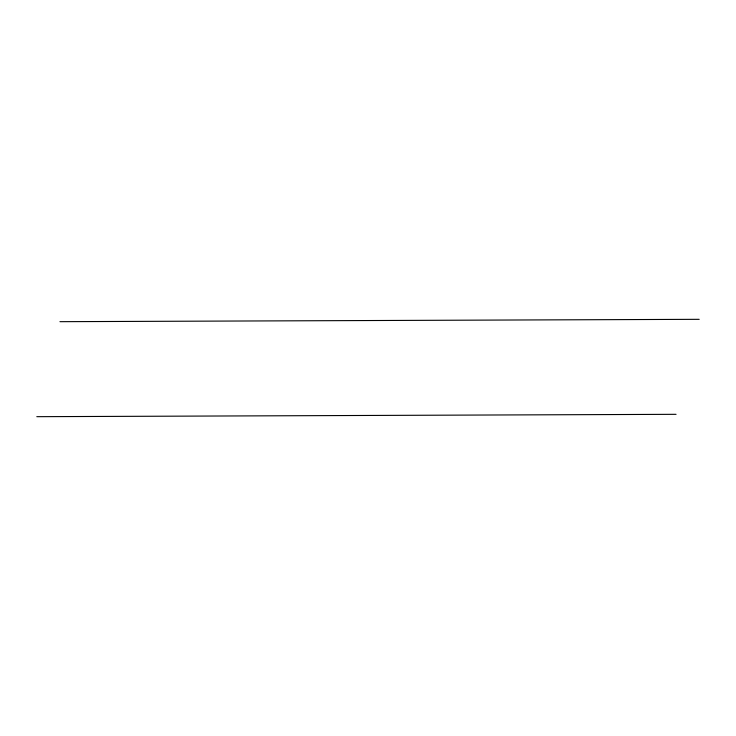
<?xml version="1.0" encoding="UTF-8"?>
<svg xmlns="http://www.w3.org/2000/svg" width="736" height="736" viewBox="0 0 736 736"><rect width="100%" height="100%" fill="white"/><g stroke="black" fill="none" stroke-linecap="round" stroke-linejoin="round"><path stroke-width="1.1" d="M59.938 321.678L699.2 319.323M36.8 416.677L676.062 414.322"/></g></svg>
